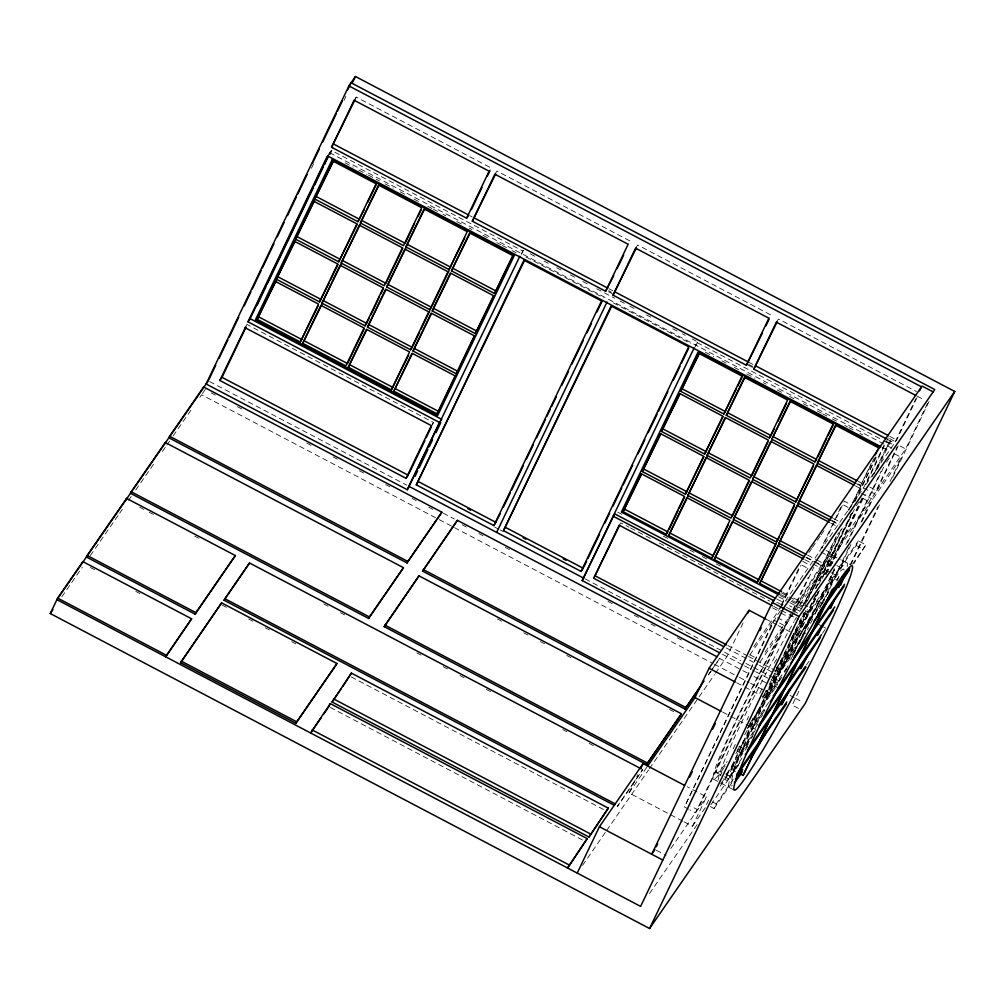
<?xml version="1.0" encoding="UTF-8"?>
<svg xmlns="http://www.w3.org/2000/svg" width="1005" height="1005" viewBox="0 0 1005 1005"><rect width="100%" height="100%" fill="white"/><g stroke="black" fill="none" stroke-linecap="round" stroke-linejoin="round"><path stroke-width="0.75" stroke-dasharray="5 3.75" d="M311.462 168.25L313.497 164.016M343.924 100.5L345.959 96.254M245.647 326.952L246.778 324.577M354.941 99.884L356.26 97.121L491.282 168.074L489.121 171.202M329.251 154.556L331.273 150.335L522.864 251.011L520.841 255.232M329.929 154.858L331.952 150.637M432.163 425.253L433.482 422.477L247.268 324.602M521.356 254.491L523.379 250.245L521.206 253.398M695.159 346.851L697.709 341.863L695.535 345.017M682.797 821.186L629.042 792.932L637.735 774.767M743.084 622.937L726.942 656.629L715.346 673.388M688.563 809.163L684.418 806.977L773.951 620.11L778.109 622.296M780.709 605.99L778.058 611.517L752.167 648.941M781.375 604.608L798.598 568.654M781.538 605.651L800.746 565.551M819.703 551.318L841.562 505.691M779.491 623.025L785.031 625.939L695.498 812.806L689.958 809.892M765.044 652.195L789.151 617.346L791.802 611.819M792.455 610.437L808.359 577.247M794.264 612.585L787.179 622.836L697.646 809.703L690.711 806.06M793.284 610.098L813.824 567.235M684.166 821.902L692.445 826.248L706.502 796.902L687.206 786.764M706.477 804.553L708.701 799.93M720.346 775.596L722.017 772.129M733.11 748.964L735.333 744.328M746.991 719.995L748.65 716.527M759.755 693.362L761.978 688.727M774.177 663.25L777.971 657.056M792.078 600.437L802.857 606.103L822.68 565.79L814.59 561.544M816.676 563.164L822.065 566.003L836.198 536.507M848.685 510.452L861.097 485.591L857.064 483.468M856.448 483.681L860.494 485.804L871.26 463.33M802.857 606.103L822.68 565.79M822.065 566.003L838.522 532.713M851.009 506.658L861.097 485.591M860.494 485.804L874.928 456.735M804.892 605.01L841.298 529.032M854.778 500.892L876.347 455.868M807.216 601.216L842.278 528.052M855.079 501.319L876.649 456.295M779.566 688.563L769.855 683.463L803.096 614.093M815.306 588.616L851.26 513.58M848.446 509.786L863.509 488.003L884.048 445.14M792.179 612.975L830.796 557.147L851.323 514.284M804.565 612.409L769.855 683.463M816.098 588.34L853.396 510.477M888.181 437.891L865.657 484.9L896.724 439.989L917.917 395.744M826.01 550.401L832.931 554.044L855.456 507.035M735.446 771.438L730.359 768.75L805.822 611.241M818.623 584.521L826.185 570.136L830.004 572.147M726.163 774.679A126.831 8.53 -62.3 0 0 728.839 770.961L732.519 765.634L807.317 609.52M822.14 578.579L826.185 570.136M774.516 673.287L777.267 674.732L804.327 619.306L801.563 617.849M815.671 594.809L806.236 614.507L810.595 608.213L818.686 591.329M825.783 573.717L862.177 497.739M872.29 476.646L887.126 445.692L891.473 439.399L877.315 468.946M777.267 674.732L804.327 619.306M815.972 595.236L807.882 612.12L805.106 610.663M826.085 574.144L862.478 498.179M873.948 474.26L888.772 443.306L883.219 440.391M710.259 806.538L714.027 808.523L716.251 803.899L733.223 779.365M723.575 778.737L727.356 780.734L729.567 776.099L743.863 755.433M736.891 750.949L740.672 752.933L742.896 748.298L755.396 730.22M750.207 723.148L753.989 725.133L756.212 720.497L768.712 702.42M763.536 695.347L767.305 697.332L769.529 692.696L786.5 668.174M776.852 667.546L780.634 669.531L782.845 664.895L805.181 632.622M830.808 566.016L865.192 494.259M784.704 672.408L786.701 668.237M790.696 659.896L834.502 568.466M845.959 544.547L881.008 471.395M895.216 441.735L915.756 398.872M785.91 670.235L789.239 663.287M793.234 654.946L810.105 619.733L803.158 616.09M799.515 642.873L834.64 569.559M847.454 542.838L883.847 466.86M819.603 608.59L846.059 553.378M846.738 551.971L848.773 547.712M860.984 522.236L870.481 502.412L862.164 498.04M832.931 554.044L874.601 493.832L897.113 446.823M822.429 604.08L850.921 544.61M861.775 521.959L872.629 499.309L901.535 457.526L893.219 453.155M869.815 487.086L876.737 490.729L898.608 445.102M836.889 581.053L838.911 576.832L831.273 572.812M790.043 641.027L856.134 545.501L858.345 540.866L865.908 544.836L853.861 563.667M850.167 564.735L877.88 506.897M890.041 481.508L901.535 457.526M876.737 490.729L905.643 448.946L928.168 401.937M850.846 564.71L880.041 503.781M892.804 477.124L930.04 399.412M798.862 691.239L792.204 705.133L800.922 709.718M354.099 100.249L356.26 97.121M327.454 155.838L333.107 147.685M61.82 596.819L82.297 567.209M90.312 555.627L118.804 514.447M119.696 513.166L122.359 509.296M128.602 500.289L131.266 496.432M135.713 490L155.31 461.684M162.433 451.383L165.988 446.245M166.88 444.951L169.556 441.095M173.111 435.944L192.696 407.628M199.819 397.339L201.603 394.764L437.841 518.907M202.47 393.508L205.95 388.47M494.849 174.204L497.01 171.076L630.298 241.137L628.138 244.253M432.05 424.562L433.482 422.477M635.587 248.172L637.748 245.044L771.049 315.093L768.888 318.221M619.193 525.213L620.814 522.864L629.092 527.21M776.337 322.14L778.498 319.012L916.485 391.523M708.399 674.631L711.012 670.85M711.892 669.581L719.756 658.212L712.03 669.858M708.538 674.92L711.151 671.126M629.042 792.932L646.868 767.154M582.561 865.343L605.726 831.851M606.618 830.557L648.514 770.006M649.393 768.725L714.455 674.669M808.874 552.524L811.512 548.717M812.392 547.449L820.281 536.029M821.16 534.761L824.678 529.685M780.207 608.414L818.824 552.587M847.554 511.068L821.851 548.215L844.376 501.206L851.298 504.849M749.843 654.946L773.951 620.11M780.521 610.6L776.099 617.007L684.418 806.977M856.348 505.754L859.891 500.628M886.485 462.187L890.028 457.061M760.031 662.069L785.031 625.939M795.156 611.304L870.481 502.412M791.362 637.685L858.345 540.866M838.911 576.832L836.75 579.96L830.381 576.606M776.262 668.074L830.746 589.319M809.565 620.525L811.726 617.397L789.515 605.726M774.93 671.415L824.05 600.412M807.342 625.148L809.502 622.032M852.504 564.207L865.908 544.836M780.634 669.531L805.633 633.389M763.838 694.581L800.457 641.642M762.506 697.922L795.558 650.16M767.305 697.332L781.601 676.679M749.63 723.663L781.777 677.194M747.406 728.298L777.77 684.405M726.452 762.468L727.143 761.476M724.429 767.142L725.17 766.074M753.989 725.133L764.705 709.643M737.193 750.182L764.88 710.158M735.874 753.524L762.657 714.794M670.838 848.459L706.502 796.902M822.379 633.401L825.055 629.519M740.672 752.933L754.064 733.562M726.552 774.101L752.456 736.665M720.761 783.9L750.233 741.301M692.445 826.248L705.812 806.927M720.07 786.299L747.707 746.351M806.374 665.071L809.05 661.202M727.356 780.734L739.856 762.657M649.519 893.52L697.646 823.937M710.95 804.729L740.321 762.255M714.027 808.523L733.675 780.131M917.088 396.108L924.01 399.751M469.9 215.686L472.187 216.892M609.017 288.799L612.749 290.747M748.524 362.102L753.486 364.715M889.827 436.358L896.724 439.989M608.565 290.721L611.341 292.179M748.637 364.338L752.795 366.524M889.563 438.62L895.103 441.534M608.641 291.789L612.359 293.749M748.147 365.104L753.109 367.717M887.654 439.486L894.563 443.117M900.103 446.032L905.643 448.946M530.301 253.888L535.841 256.79M544.132 261.162L548.29 263.335M556.594 267.707L562.122 270.609M570.425 274.968L574.571 277.154M582.875 281.513L588.415 284.428M596.719 288.787L614.696 298.234M620.236 301.148L624.381 303.334M629.921 306.236L634.067 308.422M646.517 314.967L650.675 317.14M672.81 328.773L676.955 330.959M682.495 333.861L685.259 335.318M692.181 338.949L696.327 341.135M887.415 441.723L892.955 444.637M697.181 342.63L881.825 439.662M329.627 152.71L892.603 448.582M526.118 257.054L603.704 297.832M613.289 302.869L690.862 343.635M345.004 162.823L353.283 167.169M358.798 170.071L367.089 174.418M368.458 175.146L379.501 180.95M385.028 183.852L393.307 188.199M400.204 191.829L405.731 194.731M414.01 199.078L419.525 201.98M427.803 206.339L431.949 208.512M433.331 209.228L437.464 211.414M442.991 214.316L445.743 215.761M456.785 221.565L463.694 225.195M469.209 228.097L471.973 229.542M483.016 235.346L489.912 238.976M496.809 242.594L500.955 244.768M502.337 245.496L506.47 247.67M511.997 250.572L516.13 252.745M705.397 352.215L713.676 356.561M721.954 360.908L726.1 363.094M734.379 367.441L739.894 370.343M746.79 373.973L755.082 378.32M763.36 382.666L766.112 384.124M777.154 389.927L784.063 393.545M789.578 396.447L795.106 399.349M803.384 403.709L810.281 407.327M817.178 410.957L821.324 413.13M822.706 413.859L826.839 416.032M832.366 418.934L836.499 421.108M844.778 425.467L847.542 426.911M848.924 427.64L853.069 429.813M859.966 433.444L862.73 434.889M882.126 447.326L889.061 450.981M858.094 481.295L862.139 483.418M863.509 488.003L874.601 493.832M855.406 485.855L859.451 487.978M861.536 493.48L872.629 499.309M843.61 505.038L849.162 507.952M833.497 518.567L840.23 522.098M831.11 520.025L839.188 524.271M831.851 520.942L838.585 524.484M830.808 523.115L837.542 526.658M856.134 545.501L863.684 549.471M831.261 554.597L840.318 559.408M841.625 560.036L849.753 564.358M821.085 552.047L830.796 557.147M827.932 560.941L836.009 565.174M837.002 565.702L843.773 569.257M807.543 555.124L815.633 559.37M816.977 560.074L823.723 563.617M806.513 557.298L813.246 560.828M805.897 557.511L815.331 562.461M804.854 559.672L811.6 563.215M812.945 563.931L821.022 568.177M802.731 561.406L809.666 565.049M801.965 565.237L807.518 568.152M782.945 592.385L788.335 595.224M793.724 598.05L804.503 603.716M781.438 592.887L807.819 606.756M781.3 594.772L790.734 599.734M780.081 595.5L789.742 600.575M791.123 601.292L802.166 607.095M617.686 512.173L621.856 514.359M663.501 536.243L667.672 538.441M689.882 550.112L694.04 552.298M702.382 556.67L707.935 559.597M716.264 563.968L720.422 566.154M778.737 596.807L788.448 601.907M789.842 602.636L803.724 609.935M777.028 599.156L784.026 602.837M776.79 602.234L785.119 606.605M786.513 607.334L797.606 613.176M818.397 624.268L820.909 625.587M822.165 626.253L825.947 628.238M630.474 527.939L652.547 539.534M659.443 543.165L769.83 601.178M773.724 606.417L798.56 619.469M799.942 620.198L802.706 621.655M772.506 607.824L779.44 611.467M780.835 612.975L789.151 617.346M777.481 617.736L787.179 622.836M765.672 618.992L776.702 624.783M778.084 625.512L791.865 632.761M793.247 633.477L801.513 637.823M780.332 663.576L782.845 664.895M749.981 654.833L756.916 658.476M727.834 645.562L747.155 655.712M748.537 656.441L778.888 672.395M726.213 647.911L757.946 664.581M759.328 665.31L773.134 672.559M494.661 527.085L498.819 529.258M500.201 529.987L502.965 531.444M209.643 381.586L406.698 485.151M585.186 578.943L740.622 660.637M745.873 663.426L779.491 681.051M722.356 654.23L743.172 665.159M744.554 665.9L754.504 671.126M755.659 671.729L777.933 683.438M443.192 513.14L454.285 518.969M719.266 658.225L741.464 669.883M742.846 670.611L748.398 673.538M753.951 676.453L767.82 683.739M769.214 684.468L776.149 688.111M790.018 695.41L794.176 697.596M795.571 698.324L802.505 701.967M211.251 392.917L215.409 395.103M237.557 406.749L241.715 408.935M306.801 443.13L310.96 445.316M333.107 456.961L337.265 459.147M359.426 470.792L363.584 472.966M385.732 484.611L389.89 486.797M412.05 498.442L416.196 500.628M428.67 507.173L432.816 509.359M462.212 524.811L466.383 526.997M478.87 533.555L483.041 535.753M505.251 547.423L509.409 549.609M607.962 601.405L612.133 603.59M634.343 615.261L638.502 617.447M651.001 624.017L655.159 626.203M677.37 637.874L681.541 640.059M765.747 690.711L769.529 692.696M439.235 519.635L453.129 526.947M454.524 527.675L712.997 663.514M714.379 664.242L738.009 676.654M739.404 677.383L749.127 682.495M750.521 683.224L764.416 690.535M765.797 691.264L771.363 694.179M736.627 682.709L743.524 686.34M744.906 687.056L760.056 695.033M761.438 695.749L768.335 699.38M752.431 718.512L756.212 720.497M722.57 712.055L729.467 715.686M730.836 716.402L744.63 723.65M745.999 724.366L755.647 729.442M497.387 618.98L501.558 621.165M523.756 632.836L527.927 635.022M540.414 641.592L544.584 643.778M566.795 655.448L570.953 657.634M669.518 709.43L673.677 711.615M739.115 746.313L742.896 748.298M732.519 765.634L737.607 768.31M725.798 774.114L729.567 776.099M716.653 772.757L723.424 776.312M724.417 776.84L732.482 781.073M713.299 779.101L720.095 782.656M721.075 783.184L734.077 790.068M712.47 801.915L716.251 803.899M139.645 507.186L143.765 509.359M149.28 512.249L153.401 514.422M194.694 536.117L198.827 538.291M323.811 603.967L327.982 606.166M340.481 612.736L344.652 614.922M416.887 652.886L421.057 655.072M443.28 666.755L447.451 668.953M459.951 675.523L464.122 677.709M486.357 689.392L490.515 691.578M562.762 729.542L566.933 731.741M589.156 743.424L593.327 745.61M222.256 605.161L226.427 607.359M248.637 619.03L252.808 621.228M265.307 627.786L269.478 629.984M291.701 641.655L295.859 643.853M351.298 676.93L604.055 809.766M656.34 850.293L666.039 855.393M90.387 567.524L94.52 569.697M135.813 591.392L139.946 593.566M330.205 707.42L582.963 840.255M826.336 574.182A126.831 8.53 -62.3 0 0 821.186 565.652L819.716 567.775A126.831 8.53 -62.3 0 0 794.189 609.482M819.414 590.525A126.831 8.53 -62.3 0 1 744.667 734.768M723.701 768.197A126.831 8.53 -62.3 0 1 724.768 744.893A126.831 8.53 -62.3 0 1 791.262 614.608M825.092 574.722A119.658 8.04 -62.3 0 0 818.434 571.38L817.052 573.378A119.658 8.04 -62.3 0 0 793.686 611.467M818.171 591.656A119.658 8.04 -62.3 0 1 747.632 728.55M725.145 764.315A119.658 8.04 -62.3 0 1 729.102 736.803A119.658 8.04 -62.3 0 1 792.958 612.723M847.152 566.657A126.831 8.53 -62.3 0 0 836.725 573.817L835.256 575.94A126.831 8.53 -62.3 0 0 759.177 712.859A126.831 8.53 -62.3 0 0 732.281 785.269M844.087 570.111A119.658 8.04 -62.3 0 0 833.974 579.546L832.58 581.543A119.658 8.04 -62.3 0 0 763.938 704.392A119.658 8.04 -62.3 0 0 733.374 780.81M836.939 557.875A126.831 8.53 -62.3 0 0 826.336 568.415L824.866 570.539A126.831 8.53 -62.3 0 0 799.327 612.246M834.213 569.722A126.831 8.53 -62.3 0 1 813.359 617.56M812.693 618.954A126.831 8.53 -62.3 0 1 809.603 625.349M808.548 627.522A126.831 8.53 -62.3 0 1 807.48 629.708M757.594 724.077A126.831 8.53 -62.3 0 1 730.308 768.838M718.123 780.207A126.831 8.53 -62.3 0 1 794.025 621.593M794.616 620.525A126.831 8.53 -62.3 0 1 796.4 617.384M617.987 805.319L617.246 806.864L642.685 769.616L617.987 805.319"/><path stroke-width="1.5" d="M519.861 256.212L407.314 489.736L206.1 383.985L348.911 85.915L355.431 76.493L954.75 391.46L805.281 703.425L649.569 928.507L50.25 613.54L57.649 598.101L82.875 561.644L191.603 618.791L165.649 656.793L191.603 618.791M82.134 563.189L82.875 561.644M87.134 555.476L86.392 557.021L195.133 614.168L235.358 555.551L126.617 498.405L87.134 555.476L195.875 612.623L235.358 555.551M125.876 499.95L126.617 498.405M131.215 491.759L130.474 493.304L368.659 618.477L403.47 567.687L165.285 442.514L131.215 491.759L369.4 616.932L403.47 567.687M164.544 444.059L165.285 442.514M169.606 436.258L168.865 437.803L407.063 562.976L441.873 512.186L203.676 387.013L169.606 436.258L407.804 561.431L441.873 512.186M202.935 388.546L203.676 387.013M208.94 379.45L215.711 365.318M219.09 358.257L227.884 339.891M229.24 337.064L238.713 317.291M244.127 305.985L250.898 291.865M252.255 289.038L261.049 270.672M262.406 267.845L273.913 243.838M277.292 236.765L284.063 222.645M287.455 215.585L296.249 197.219M297.606 194.392L307.078 174.619M312.492 163.312L319.263 149.18M322.643 142.12L336.185 113.867M337.529 111.04L342.278 101.153M347.692 89.86L351.072 82.787L934.776 389.538L783.423 608.327L640.612 906.397L56.908 599.646L208.261 380.857M352.717 82.146L355.431 76.493M219.831 380.468L221.992 377.34L408.218 475.202L406.058 478.33L219.831 380.468L245.647 326.952M247.959 321.788L250.119 318.66L441.698 419.336L439.537 422.464L247.959 321.788L327.454 155.838L880.732 446.597M331.575 147.258L354.099 100.249L489.121 171.202L466.596 218.211L331.575 147.258L354.941 99.884M221.992 377.34L245.936 327.379M249.416 320.13L328.271 155.524M257.129 305.08L265.885 286.789M267.242 283.975L313.07 188.312M314.427 185.498L323.183 167.207M324.527 164.393L327.906 157.358M257.192 319.351L275.37 281.413L318.485 304.075L300.319 342.002L257.192 319.351L276.35 280.433M276.413 279.252L294.578 241.326L337.693 263.976L319.527 301.902L276.413 279.252L295.558 240.333M295.621 239.152L313.786 201.226L356.913 223.876L338.735 261.803L295.621 239.152L314.766 200.246M314.829 199.053L333.007 161.127L376.121 183.777L357.943 221.703L314.829 199.053L333.987 160.147M300.319 342.002L318.12 305.909M319.527 301.902L329.251 282.669M330.595 279.855L338.007 264.403M338.735 261.803L357.215 224.303M357.943 221.703L364.312 209.492M367.679 202.47L376.423 184.204M302.744 343.283L320.909 305.357L364.024 328.007L345.858 365.933L302.744 343.283L321.889 304.377M321.952 303.183L340.117 265.257L383.244 287.907L365.066 325.834L321.952 303.183L341.097 264.277M341.16 263.084L359.338 225.158L402.452 247.82L384.274 285.747L341.16 263.084L360.318 224.178M360.38 222.984L378.546 185.058L421.66 207.721L403.495 245.647L360.38 222.984L379.526 184.078M195.133 614.168L195.875 612.623M180.561 662.697L221.603 602.887L336.876 663.476L336.135 665.009L295.834 723.273L180.561 662.697L221.603 602.887M614.47 805.407L224.09 600.249L224.831 598.704L249.529 563.001L641.303 768.888M249.529 563.001L224.09 600.249M364.338 328.434L347.504 363.546L304.389 340.896M365.066 325.834L369.413 317.831M370.757 315.03L379.501 296.764M380.857 293.95L383.546 288.335M402.754 248.235L385.933 283.36L342.818 260.697M414.563 223.587L405.141 243.26L362.026 220.597M417.929 216.565L421.296 209.543M348.283 367.214L366.461 329.288L409.575 351.951L391.397 389.877L348.283 367.214L366.762 329.715M367.491 327.115L385.669 289.189L428.783 311.852L410.605 349.778L367.491 327.115L385.97 289.616M386.711 287.015L404.877 249.089L447.991 271.752L429.826 309.678L386.711 287.015L405.857 248.109M405.92 246.916L424.085 208.99L467.212 231.653L449.034 269.579L405.92 246.916L425.065 208.01M471.408 209.555L482.011 187.433M487.299 176.365L489.95 170.837M472.325 221.213L494.849 174.204L628.138 244.253L605.613 291.274L472.325 221.213L495.679 173.852M391.397 389.877L408.533 355.18M412.929 345.984L419.663 331.939M421.007 329.125L429.763 310.872M432.15 305.884L448.971 270.772M449.034 269.579L464.813 237.695M393.822 391.146L412 353.22L455.114 375.883L436.949 413.809L393.822 391.146L412.301 353.647M413.042 351.047L431.208 313.12L474.322 335.783L456.157 373.709L413.042 351.047L431.509 313.547M432.25 310.947L450.416 273.021L493.543 295.684L475.365 333.61L432.25 310.947L450.73 273.448M451.459 270.848L469.637 232.921L512.751 255.584L494.573 293.51L451.459 270.848L469.938 233.348M406.058 478.33L431.321 425.605L245.107 327.731M439.26 410.015L456.094 374.903M461.169 364.3L469.913 346.034M471.27 343.233L474.636 336.21M475.365 333.61L493.844 296.111M494.573 293.51L513.053 256.011M408.884 473.82L424.839 440.517M426.17 437.74L431.497 426.635M407.314 489.736L439.537 422.464M295.834 723.273L336.876 663.476M415.04 476.395L417.741 470.742M419.098 467.915L427.904 449.536M429.261 446.71L432.64 439.637M436.032 432.577L440.768 422.678M416.321 484.837L523.944 260.207L601.53 300.972L493.895 525.602L416.321 484.837L524.773 259.88M310.633 732.984L330.293 703.601L587.221 838.622L567.561 868.006L587.221 838.622M368.659 618.477L369.4 616.932M328.823 706.691L330.293 703.601M332.065 702.005L351.386 673.111L608.314 808.133L588.993 837.027L332.065 702.005L340.984 689.103M351.386 673.111L342.768 686.528M407.063 562.976L407.804 561.431M384.199 626.643L419.01 575.852L681.352 713.726L680.624 715.271L646.542 764.516L384.199 626.643L419.01 575.852M700.673 686.277L684.945 709.015L422.59 571.142L457.401 520.339L716.98 656.755M457.401 520.339L422.59 571.142M605.613 291.274L613.741 275.697M617.057 268.787L623.678 254.956M493.895 525.602L500.138 513.982M503.518 506.922L510.289 492.789M511.646 489.963L523.153 465.943M526.532 458.883L533.303 444.75M536.695 437.69L545.489 419.324M546.846 416.497L550.225 409.437M551.582 406.61L556.318 396.724M561.732 385.418L568.503 371.285M571.883 364.225L583.39 340.205M586.782 333.145L591.518 323.258M596.932 311.952L602.347 300.658M496.633 532.411L607.02 302.028M613.063 295.181L635.587 248.172L768.888 318.221L746.363 365.23L613.063 295.181L636.429 247.808M503.48 530.64L611.103 306.01L688.689 346.775L581.066 571.405L503.48 530.64L611.932 305.683M583.918 566.845L586.619 561.205M587.975 558.378L599.483 534.359M604.897 523.052L609.633 513.166M613.025 506.105L621.819 487.739M623.175 484.913L632.648 465.127M638.062 453.833L644.833 439.7M648.225 432.64L657.019 414.274M658.376 411.447L667.848 391.661M673.262 380.367L680.033 366.235M681.39 363.408L688.84 347.868M719.58 652.76L582.184 580.563L614.645 513.831L775.697 598.452M582.184 580.563L694.191 347.818M623.113 511.646L641.278 473.719L684.392 496.37L666.227 534.296L623.113 511.646L641.579 474.134M642.321 471.546L660.486 433.62L703.613 456.27L685.435 494.196L642.321 471.546L660.8 434.034M661.529 431.447L679.707 393.52L722.821 416.171L704.643 454.097L661.529 431.447L680.008 393.935M680.749 391.347L698.915 353.421L742.029 376.084L723.864 414.01L680.749 391.347L699.216 353.848M723.462 646.454L593.754 578.29L619.193 525.213L772.342 605.701M593.754 578.29L619.469 525.653M746.363 365.23L762.431 333.07M765.747 326.16L769.064 319.251M669.217 529.107L677.973 510.841M679.317 508.028L684.707 496.797M685.435 494.196L703.915 456.697M704.643 454.097L723.123 416.598M723.864 414.01L736.276 389.149M737.62 386.335L742.331 376.498M668.652 535.577L686.83 497.651L729.944 520.301L711.766 558.227L668.652 535.577L687.797 496.671M687.86 495.478L706.038 457.551L749.152 480.214L730.974 518.14L687.86 495.478L707.018 456.572M707.08 455.378L725.246 417.452L768.36 440.115L750.195 478.041L707.08 455.378L725.547 417.879M726.288 415.279L744.454 377.352L787.581 400.015L769.403 437.941L726.288 415.279L744.768 377.78M886.284 438.77L753.813 369.149L776.337 322.14L915.706 395.38M753.813 369.149L777.179 321.776M711.766 558.227L718.135 546.017M719.48 543.202L728.223 524.949M749.454 480.629L732.632 515.753L689.518 493.091M767.996 441.936L751.841 475.654L708.726 452.991M771.727 434.147L774.415 428.532M777.782 421.51L786.538 403.244M714.191 559.509L732.369 521.582L775.483 544.245L757.318 582.171L714.191 559.509L733.349 520.603M733.411 519.409L751.577 481.483L794.691 504.146L776.526 542.072L733.411 519.409L752.557 480.503M752.619 479.31L770.785 441.383L813.912 464.046L795.734 501.972L752.619 479.31L771.765 440.404M771.827 439.21L790.005 401.284L833.12 423.947L814.942 461.873L771.827 439.21L790.307 401.711M588.993 837.027L608.314 808.133M577.209 873.069L599.407 826.738L643.1 763.586L684.443 785.32M641.09 767.782L643.1 763.586M646.542 764.516L681.352 713.726M684.945 709.015L704.028 680.95M647.76 765.873L695.008 697.571L709.065 668.225L749.14 610.299L765.672 618.992M759.629 578.378L768.385 560.112M769.73 557.31L776.463 543.265M776.526 542.072L779.516 536.871M780.86 534.07L794.327 505.967M795.734 501.972L813.535 465.868M817.944 456.672L826.688 438.419M828.045 435.605L833.421 424.374M779.955 594.068L759.742 583.44L777.908 545.514L803.51 558.968M804.553 556.795L778.95 543.341L797.116 505.415L829.464 522.412M830.494 520.238L798.158 503.241L816.336 465.315L854.062 485.151M855.104 482.978L817.379 463.142L835.544 425.216L878.659 447.878L875.292 454.901M759.742 583.44L778.888 544.534M778.95 543.341L798.096 504.435M798.158 503.241L817.982 462.928M817.379 463.142L836.524 424.236M747.795 613.113L749.14 610.299M933.155 391.887L922.062 386.058L772.33 602.498L651.717 854.237L654.946 849.564M656.303 846.738L657.659 843.911M689.543 777.367L692.257 771.702M712.608 729.228L715.321 723.575M759.868 630.6L761.187 627.836M649.569 928.507L799.05 616.53L954.75 391.46M919.625 390.807L921.522 386.837L348.911 85.915M740.547 774.114L743.084 775.445L832.04 589.797M833.522 588.088L743.084 775.445M50.25 613.54L52.926 609.683M466.596 218.211L468.757 215.083L333.735 144.13M429.826 309.678L431.472 307.291L388.357 284.629M410.605 349.778L412.264 347.391L369.149 324.728M456.157 373.709L457.803 371.322L414.688 348.66M436.949 413.809L438.595 411.422L395.48 388.759M311.5 731.728L321.022 717.959M323.623 714.203L327.957 707.947M581.066 571.405L583.239 568.265L505.666 527.499M666.227 534.296L667.873 531.909L624.758 509.259M769.403 437.941L771.049 435.554L727.934 412.892M814.942 461.873L816.6 459.486L773.486 436.823M757.318 582.171L758.963 579.784L715.849 557.122M817.681 614.545L849.828 568.076M813.673 621.768L849.401 570.124M793.649 657.835L844.552 584.257M790.533 663.765L844.112 586.304M773.184 695.963L834.803 606.894M770.069 701.892L833.472 610.236M758.963 725.057L821.487 634.683M758.536 727.105L820.155 638.037M747.431 750.27L805.482 666.365M745.208 754.906L805.947 667.119M736.791 774.202L786.802 701.905M736.364 776.249L786.375 703.952M742.682 769.629L741.979 770.634A119.658 8.04 -62.3 0 1 735.434 779.038M474.486 218.098L607.774 288.146M615.223 292.053L748.524 362.102M755.974 366.021L888.445 435.642M880.393 447.426L698.224 351.7L621.379 512.085L778.712 594.772M316.487 196.666L359.602 219.329M407.565 244.529L450.68 267.192M453.117 268.461L496.231 291.123M682.395 388.96L725.51 411.623M819.025 460.767L856.75 480.591M297.266 236.765L340.381 259.416M433.896 308.56L477.011 331.223M663.187 429.06L706.301 451.722M754.265 476.923L797.38 499.586M799.817 500.854L832.153 517.851M278.058 276.865L321.173 299.515M323.597 300.797L366.725 323.459M643.966 469.159L687.093 491.809M735.057 517.022L778.172 539.685M780.596 540.954L806.198 554.408M258.85 316.964L301.965 339.615M349.928 364.828L393.055 387.49M670.297 533.19L713.424 555.853M761.388 581.053L781.601 591.681M613.025 516.168L774.013 600.776M772.33 602.498L799.05 616.53M418.495 481.684L496.081 522.462M467.79 508.668L470.554 510.125M523.128 537.75L525.891 539.208M563.252 558.83L566.016 560.288M595.375 575.953L726.464 644.833M409.475 486.608L583.805 578.214M709.065 668.225L735.258 681.993M695.008 697.571L721.188 711.339M423.331 569.596L685.686 707.47M384.94 625.097L647.283 762.971M224.831 598.704L615.211 803.862M599.407 826.738L662.81 860.066M333.547 698.915L590.463 833.936M181.302 661.152L296.576 721.728M312.115 729.894L569.031 864.916M57.649 598.101L166.39 655.247M843.785 577.36A126.831 8.53 -62.3 0 1 840.77 585.073M834.954 598.691A126.831 8.53 -62.3 0 1 830.595 608.352M823.07 624.356A126.831 8.53 -62.3 0 1 817.869 635.11M808.862 653.175A126.831 8.53 -62.3 0 1 801.111 668.338M790.018 689.468A126.831 8.53 -62.3 0 1 781.928 704.455M767.983 729.467A126.831 8.53 -62.3 0 1 751.162 757.984M742.255 771.941A126.831 8.53 -62.3 0 1 740.698 774.239L739.228 776.363A126.831 8.53 -62.3 0 1 734.228 783.058M841.399 580.777A119.658 8.04 -62.3 0 1 838.823 587.586M832.303 603.013A119.658 8.04 -62.3 0 1 829.791 608.603M821.085 627.221A119.658 8.04 -62.3 0 1 817.178 635.298M806.588 656.592A119.658 8.04 -62.3 0 1 800.369 668.714M789.892 688.651A119.658 8.04 -62.3 0 1 781.099 704.932M766.74 730.547A119.658 8.04 -62.3 0 1 765.295 733.047M763.172 736.715A119.658 8.04 -62.3 0 1 755.119 750.233M332.316 159.406L255.458 319.791L437.64 415.53L514.485 255.132L332.316 159.406M841.964 576.631L840.494 578.754A126.831 8.53 -62.3 0 0 758.109 728.638A126.831 8.53 -62.3 0 0 744.466 779.177L745.936 777.053A126.831 8.53 -62.3 0 0 828.308 627.158A126.831 8.53 -62.3 0 0 841.964 576.631"/></g></svg>
